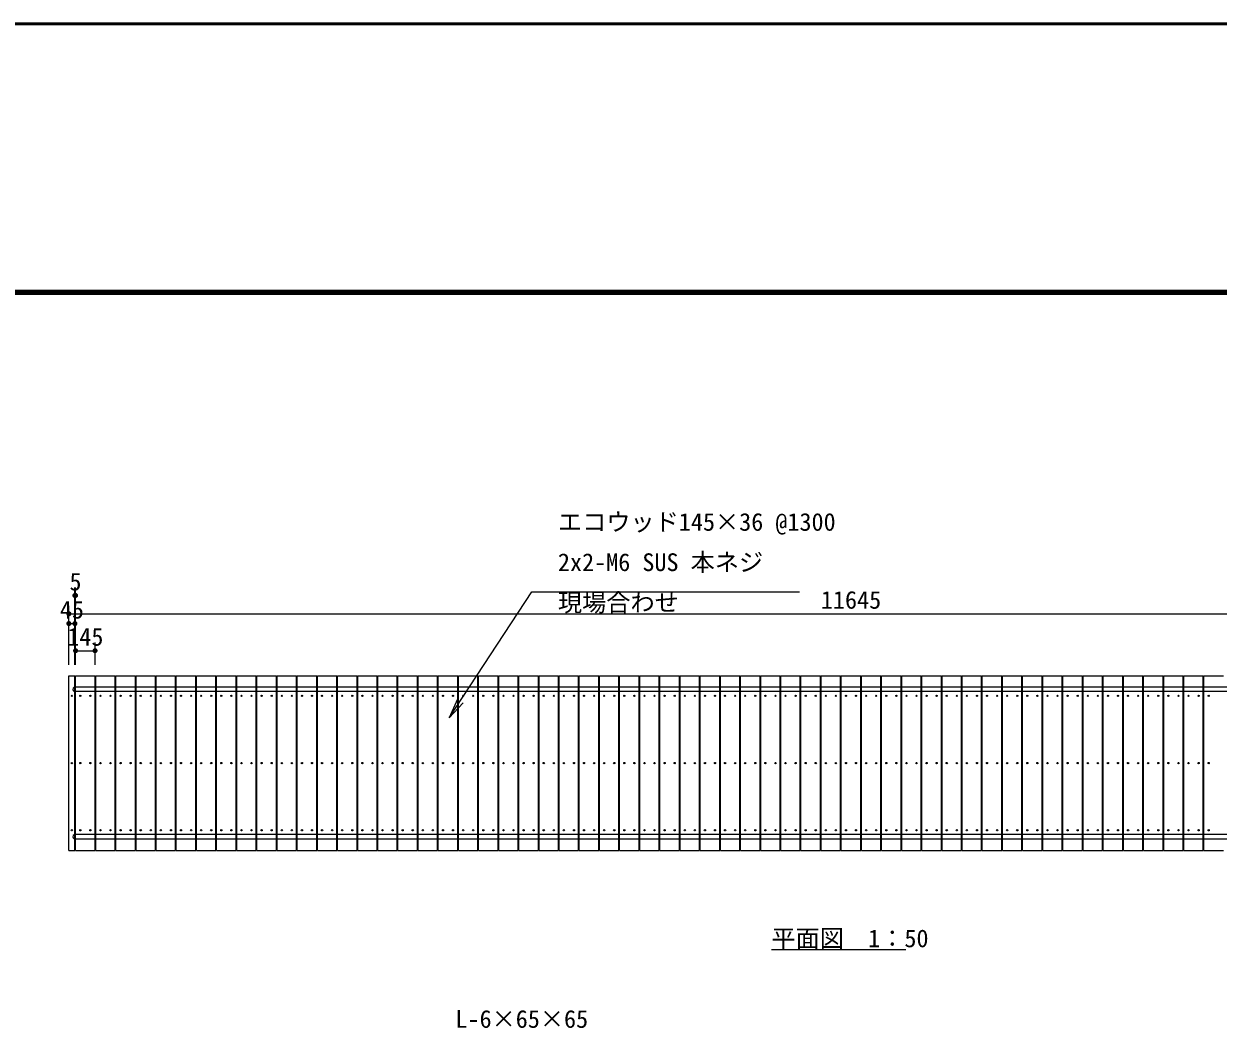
# Model space of a CAD drawing. Units: millimetres at full size. Extents: x 0 to 42000, y 0 to 29700.
# Drawn here: x 11030 to 19920, y 22226 to 29700 of the extents above; entities that cross this region are included whole.
import ezdxf
from ezdxf.enums import TextEntityAlignment as Align

# ---------------------------------------------------------------- set-up
doc = ezdxf.new("R2010")
doc.units = ezdxf.units.MM
doc.header["$LTSCALE"] = 100
for name, color, linetype, lineweight in [('C-TTL', 2, 'Continuous', 140), ('D-STR', 1, 'Continuous', 13), ('D-STR-DIM', 7, 'Continuous', 13), ('D-STR-HTXT', 7, 'Continuous', 13), ('D-TTL', 2, 'Continuous', 50)]:
    doc.layers.add(name, color=color, linetype=linetype, lineweight=lineweight)
doc.styles.add('ＭＳ ゴシック', font='')
doc.styles.get('ＭＳ ゴシック').set_extended_font_data('MS Gothic')

# ---------------------------------------------------------------- blocks, each defined once
blk = doc.blocks.new('open_arrow')
at = {"color": 0, "linetype": 'Continuous', "lineweight": -2}
blk.add_lwpolyline([(7.5, 1.25), (0, 0), (7.5, -1.25)], dxfattribs=at)
blk = doc.blocks.new('filled_dot')
at = {"color": 0, "linetype": 'Continuous', "lineweight": -2, "const_width": 1.25}
blk.add_lwpolyline([(-0.625, 0, 1), (0.625, 0, 1)], format="xyb", close=True, dxfattribs=at)

msp = doc.modelspace()

# ---------------------------------------------------------------- linework, layer by layer
at = {"layer": 'C-TTL'}
msp.add_line((40000, 27700), (2000, 27700), dxfattribs=at)
at = {"layer": 'D-STR'}
for p, q in [((11364.9, 23548.6), (11364.9, 24848.6)), ((11364.9, 24848.6), (11409.9, 24848.6)), ((11409.9, 23548.6), (11409.9, 24848.6)), ((11414.9, 23548.6), (11414.9, 24848.6)), ((11414.9, 24848.6), (11559.9, 24848.6)), ((11559.9, 23548.6), (11559.9, 24848.6)), ((11564.9, 23548.6), (11564.9, 24848.6)), ((11564.9, 24848.6), (11709.9, 24848.6)), ((11709.9, 23548.6), (11709.9, 24848.6)), ((11714.9, 23548.6), (11714.9, 24848.6)), ((11714.9, 24848.6), (11859.9, 24848.6)), ((11859.9, 23548.6), (11859.9, 24848.6)), ((11864.9, 24848.6), (12009.9, 24848.6)), ((11864.9, 23548.6), (11864.9, 24848.6)), ((12009.9, 23548.6), (12009.9, 24848.6)), ((12014.9, 24848.6), (12159.9, 24848.6)), ((12014.9, 23548.6), (12014.9, 24848.6)), ((12159.9, 23548.6), (12159.9, 24848.6)), ((12164.9, 24848.6), (12309.9, 24848.6)), ((12164.9, 23548.6), (12164.9, 24848.6)), ((12309.9, 23548.6), (12309.9, 24848.6)), ((12314.9, 24848.6), (12459.9, 24848.6)), ((12314.9, 23548.6), (12314.9, 24848.6)), ((12459.9, 23548.6), (12459.9, 24848.6)), ((12464.9, 24848.6), (12609.9, 24848.6)), ((12464.9, 23548.6), (12464.9, 24848.6)), ((12609.9, 23548.6), (12609.9, 24848.6)), ((12614.9, 24848.6), (12759.9, 24848.6)), ((12614.9, 23548.6), (12614.9, 24848.6)), ((12759.9, 23548.6), (12759.9, 24848.6)), ((12764.9, 24848.6), (12909.9, 24848.6)), ((12764.9, 23548.6), (12764.9, 24848.6)), ((12909.9, 23548.6), (12909.9, 24848.6)), ((12914.9, 24848.6), (13059.9, 24848.6)), ((12914.9, 23548.6), (12914.9, 24848.6)), ((13059.9, 23548.6), (13059.9, 24848.6)), ((13064.9, 24848.6), (13209.9, 24848.6)), ((13064.9, 23548.6), (13064.9, 24848.6)), ((13209.9, 23548.6), (13209.9, 24848.6)), ((13214.9, 24848.6), (13359.9, 24848.6)), ((13214.9, 23548.6), (13214.9, 24848.6)), ((13359.9, 23548.6), (13359.9, 24848.6)), ((13364.9, 24848.6), (13509.9, 24848.6)), ((13364.9, 23548.6), (13364.9, 24848.6)), ((13509.9, 23548.6), (13509.9, 24848.6)), ((13514.9, 24848.6), (13659.9, 24848.6)), ((13514.9, 23548.6), (13514.9, 24848.6)), ((13659.9, 23548.6), (13659.9, 24848.6)), ((13664.9, 24848.6), (13809.9, 24848.6)), ((13664.9, 23548.6), (13664.9, 24848.6)), ((13809.9, 23548.6), (13809.9, 24848.6)), ((13814.9, 24848.6), (13959.9, 24848.6)), ((13814.9, 23548.6), (13814.9, 24848.6)), ((13959.9, 23548.6), (13959.9, 24848.6)), ((13964.9, 24848.6), (14109.9, 24848.6)), ((13964.9, 23548.6), (13964.9, 24848.6)), ((14109.9, 23548.6), (14109.9, 24848.6)), ((14114.9, 24848.6), (14259.9, 24848.6)), ((14114.9, 23548.6), (14114.9, 24848.6)), ((14259.9, 23548.6), (14259.9, 24848.6)), ((14264.9, 24848.6), (14409.9, 24848.6)), ((14264.9, 23548.6), (14264.9, 24848.6)), ((14409.9, 23548.6), (14409.9, 24848.6)), ((14414.9, 24848.6), (14559.9, 24848.6)), ((14414.9, 23548.6), (14414.9, 24848.6)), ((14559.9, 23548.6), (14559.9, 24848.6)), ((14564.9, 24848.6), (14709.9, 24848.6)), ((14564.9, 23548.6), (14564.9, 24848.6)), ((14709.9, 23548.6), (14709.9, 24848.6)), ((14714.9, 24848.6), (14859.9, 24848.6)), ((14714.9, 23548.6), (14714.9, 24848.6)), ((14859.9, 23548.6), (14859.9, 24848.6)), ((14864.9, 24848.6), (15009.9, 24848.6)), ((14864.9, 23548.6), (14864.9, 24848.6)), ((15009.9, 23548.6), (15009.9, 24848.6)), ((15014.9, 24848.6), (15159.9, 24848.6)), ((15014.9, 23548.6), (15014.9, 24848.6)), ((15159.9, 23548.6), (15159.9, 24848.6)), ((15164.9, 24848.6), (15309.9, 24848.6)), ((15164.9, 23548.6), (15164.9, 24848.6)), ((15309.9, 23548.6), (15309.9, 24848.6)), ((15314.9, 24848.6), (15459.9, 24848.6)), ((15314.9, 23548.6), (15314.9, 24848.6)), ((15459.9, 23548.6), (15459.9, 24848.6)), ((15464.9, 24848.6), (15609.9, 24848.6)), ((15464.9, 23548.6), (15464.9, 24848.6)), ((15609.9, 23548.6), (15609.9, 24848.6)), ((15614.9, 24848.6), (15759.9, 24848.6)), ((15614.9, 23548.6), (15614.9, 24848.6)), ((15759.9, 23548.6), (15759.9, 24848.6)), ((15764.9, 24848.6), (15909.9, 24848.6)), ((15764.9, 23548.6), (15764.9, 24848.6)), ((15909.9, 23548.6), (15909.9, 24848.6)), ((15914.9, 24848.6), (16059.9, 24848.6)), ((15914.9, 23548.6), (15914.9, 24848.6)), ((16059.9, 23548.6), (16059.9, 24848.6)), ((16064.9, 24848.6), (16209.9, 24848.6)), ((16064.9, 23548.6), (16064.9, 24848.6)), ((16209.9, 23548.6), (16209.9, 24848.6)), ((16214.9, 24848.6), (16359.9, 24848.6)), ((16214.9, 23548.6), (16214.9, 24848.6)), ((16359.9, 23548.6), (16359.9, 24848.6)), ((16364.9, 24848.6), (16509.9, 24848.6)), ((16364.9, 23548.6), (16364.9, 24848.6)), ((16509.9, 23548.6), (16509.9, 24848.6)), ((16514.9, 24848.6), (16659.9, 24848.6)), ((16514.9, 23548.6), (16514.9, 24848.6)), ((16659.9, 23548.6), (16659.9, 24848.6)), ((16664.9, 24848.6), (16809.9, 24848.6)), ((16664.9, 23548.6), (16664.9, 24848.6)), ((16809.9, 23548.6), (16809.9, 24848.6)), ((16814.9, 24848.6), (16959.9, 24848.6)), ((16814.9, 23548.6), (16814.9, 24848.6)), ((16959.9, 23548.6), (16959.9, 24848.6)), ((16964.9, 24848.6), (17109.9, 24848.6)), ((16964.9, 23548.6), (16964.9, 24848.6)), ((17109.9, 23548.6), (17109.9, 24848.6)), ((17114.9, 24848.6), (17259.9, 24848.6)), ((17114.9, 23548.6), (17114.9, 24848.6)), ((17259.9, 23548.6), (17259.9, 24848.6)), ((17264.9, 24848.6), (17409.9, 24848.6)), ((17264.9, 23548.6), (17264.9, 24848.6)), ((17409.9, 23548.6), (17409.9, 24848.6)), ((17414.9, 24848.6), (17559.9, 24848.6)), ((17414.9, 23548.6), (17414.9, 24848.6)), ((17559.9, 23548.6), (17559.9, 24848.6)), ((17564.9, 24848.6), (17709.9, 24848.6)), ((17564.9, 23548.6), (17564.9, 24848.6)), ((17709.9, 23548.6), (17709.9, 24848.6)), ((17714.9, 24848.6), (17859.9, 24848.6)), ((17714.9, 23548.6), (17714.9, 24848.6)), ((17859.9, 23548.6), (17859.9, 24848.6)), ((17864.9, 24848.6), (18009.9, 24848.6)), ((17864.9, 23548.6), (17864.9, 24848.6)), ((18009.9, 23548.6), (18009.9, 24848.6)), ((18014.9, 24848.6), (18159.9, 24848.6)), ((18014.9, 23548.6), (18014.9, 24848.6)), ((18159.9, 23548.6), (18159.9, 24848.6)), ((18164.9, 24848.6), (18309.9, 24848.6)), ((18164.9, 23548.6), (18164.9, 24848.6)), ((18309.9, 23548.6), (18309.9, 24848.6)), ((18314.9, 24848.6), (18459.9, 24848.6)), ((18314.9, 23548.6), (18314.9, 24848.6)), ((18459.9, 23548.6), (18459.9, 24848.6)), ((18464.9, 24848.6), (18609.9, 24848.6)), ((18464.9, 23548.6), (18464.9, 24848.6)), ((18609.9, 23548.6), (18609.9, 24848.6)), ((18614.9, 24848.6), (18759.9, 24848.6)), ((18614.9, 23548.6), (18614.9, 24848.6)), ((18759.9, 23548.6), (18759.9, 24848.6)), ((18764.9, 24848.6), (18909.9, 24848.6)), ((18764.9, 23548.6), (18764.9, 24848.6)), ((18909.9, 23548.6), (18909.9, 24848.6)), ((18914.9, 24848.6), (19059.9, 24848.6)), ((18914.9, 23548.6), (18914.9, 24848.6)), ((19059.9, 23548.6), (19059.9, 24848.6)), ((19064.9, 24848.6), (19209.9, 24848.6)), ((19064.9, 23548.6), (19064.9, 24848.6)), ((19209.9, 23548.6), (19209.9, 24848.6)), ((19214.9, 24848.6), (19359.9, 24848.6)), ((19214.9, 23548.6), (19214.9, 24848.6)), ((19359.9, 23548.6), (19359.9, 24848.6)), ((19364.9, 24848.6), (19509.9, 24848.6)), ((19364.9, 23548.6), (19364.9, 24848.6)), ((19509.9, 23548.6), (19509.9, 24848.6)), ((19514.9, 24848.6), (19659.9, 24848.6)), ((19514.9, 23548.6), (19514.9, 24848.6)), ((19659.9, 23548.6), (19659.9, 24848.6)), ((19664.9, 24848.6), (19809.9, 24848.6)), ((19664.9, 23548.6), (19664.9, 24848.6)), ((19809.9, 23548.6), (19809.9, 24848.6)), ((19814.9, 24848.6), (19959.9, 24848.6)), ((19814.9, 23548.6), (19814.9, 24848.6)), ((22962.4, 24764.1), (11412.4, 24764.1)), ((22962.4, 24730.1), (11412.4, 24730.1)), ((22962.4, 23667.1), (11412.4, 23667.1)), ((22962.4, 23633.1), (11412.4, 23633.1)), ((11364.9, 23548.6), (11409.9, 23548.6)), ((11414.9, 23548.6), (11559.9, 23548.6)), ((11564.9, 23548.6), (11709.9, 23548.6)), ((11714.9, 23548.6), (11859.9, 23548.6)), ((11864.9, 23548.6), (12009.9, 23548.6)), ((12014.9, 23548.6), (12159.9, 23548.6)), ((12164.9, 23548.6), (12309.9, 23548.6)), ((12314.9, 23548.6), (12459.9, 23548.6)), ((12464.9, 23548.6), (12609.9, 23548.6)), ((12614.9, 23548.6), (12759.9, 23548.6)), ((12764.9, 23548.6), (12909.9, 23548.6)), ((12914.9, 23548.6), (13059.9, 23548.6)), ((13064.9, 23548.6), (13209.9, 23548.6)), ((13214.9, 23548.6), (13359.9, 23548.6)), ((13364.9, 23548.6), (13509.9, 23548.6)), ((13514.9, 23548.6), (13659.9, 23548.6)), ((13664.9, 23548.6), (13809.9, 23548.6)), ((13814.9, 23548.6), (13959.9, 23548.6)), ((13964.9, 23548.6), (14109.9, 23548.6)), ((14114.9, 23548.6), (14259.9, 23548.6)), ((14264.9, 23548.6), (14409.9, 23548.6)), ((14414.9, 23548.6), (14559.9, 23548.6)), ((14564.9, 23548.6), (14709.9, 23548.6)), ((14714.9, 23548.6), (14859.9, 23548.6)), ((14864.9, 23548.6), (15009.9, 23548.6)), ((15014.9, 23548.6), (15159.9, 23548.6)), ((15164.9, 23548.6), (15309.9, 23548.6)), ((15314.9, 23548.6), (15459.9, 23548.6)), ((15464.9, 23548.6), (15609.9, 23548.6)), ((15614.9, 23548.6), (15759.9, 23548.6)), ((15764.9, 23548.6), (15909.9, 23548.6)), ((15914.9, 23548.6), (16059.9, 23548.6)), ((16064.9, 23548.6), (16209.9, 23548.6)), ((16214.9, 23548.6), (16359.9, 23548.6)), ((16364.9, 23548.6), (16509.9, 23548.6)), ((16514.9, 23548.6), (16659.9, 23548.6)), ((16664.9, 23548.6), (16809.9, 23548.6)), ((16814.9, 23548.6), (16959.9, 23548.6)), ((16964.9, 23548.6), (17109.9, 23548.6)), ((17114.9, 23548.6), (17259.9, 23548.6)), ((17264.9, 23548.6), (17409.9, 23548.6)), ((17414.9, 23548.6), (17559.9, 23548.6)), ((17564.9, 23548.6), (17709.9, 23548.6)), ((17714.9, 23548.6), (17859.9, 23548.6)), ((17864.9, 23548.6), (18009.9, 23548.6)), ((18014.9, 23548.6), (18159.9, 23548.6)), ((18164.9, 23548.6), (18309.9, 23548.6)), ((18314.9, 23548.6), (18459.9, 23548.6)), ((18464.9, 23548.6), (18609.9, 23548.6)), ((18614.9, 23548.6), (18759.9, 23548.6)), ((18764.9, 23548.6), (18909.9, 23548.6)), ((18914.9, 23548.6), (19059.9, 23548.6)), ((19064.9, 23548.6), (19209.9, 23548.6)), ((19214.9, 23548.6), (19359.9, 23548.6)), ((19364.9, 23548.6), (19509.9, 23548.6)), ((19514.9, 23548.6), (19659.9, 23548.6)), ((19664.9, 23548.6), (19809.9, 23548.6)), ((19814.9, 23548.6), (19959.9, 23548.6))]:
    msp.add_line(p, q, dxfattribs=at)
for centre in [(11387.4, 24698.6), (11449.9, 24698.6), (11524.9, 24698.6), (11599.9, 24698.6), (11674.9, 24698.6), (11749.9, 24698.6), (11824.9, 24698.6), (11899.9, 24698.6), (11974.9, 24698.6), (12049.9, 24698.6), (12124.9, 24698.6), (12199.9, 24698.6), (12274.9, 24698.6), (12349.9, 24698.6), (12424.9, 24698.6), (12499.9, 24698.6), (12574.9, 24698.6), (12649.9, 24698.6), (12724.9, 24698.6), (12799.9, 24698.6), (12874.9, 24698.6), (12949.9, 24698.6), (13024.9, 24698.6), (13099.9, 24698.6), (13174.9, 24698.6), (13249.9, 24698.6), (13324.9, 24698.6), (13399.9, 24698.6), (13474.9, 24698.6), (13549.9, 24698.6), (13624.9, 24698.6), (13699.9, 24698.6), (13774.9, 24698.6), (13849.9, 24698.6), (13924.9, 24698.6), (13999.9, 24698.6), (14074.9, 24698.6), (14149.9, 24698.6), (14224.9, 24698.6), (14299.9, 24698.6), (14374.9, 24698.6), (14449.9, 24698.6), (14524.9, 24698.6), (14599.9, 24698.6), (14674.9, 24698.6), (14749.9, 24698.6), (14824.9, 24698.6), (14899.9, 24698.6), (14974.9, 24698.6), (15049.9, 24698.6), (15124.9, 24698.6), (15199.9, 24698.6), (15274.9, 24698.6), (15349.9, 24698.6), (15424.9, 24698.6), (15499.9, 24698.6), (15574.9, 24698.6), (15649.9, 24698.6), (15724.9, 24698.6), (15799.9, 24698.6), (15874.9, 24698.6), (15949.9, 24698.6), (16024.9, 24698.6), (16099.9, 24698.6), (16174.9, 24698.6), (16249.9, 24698.6), (16324.9, 24698.6), (16399.9, 24698.6), (16474.9, 24698.6), (16549.9, 24698.6), (16624.9, 24698.6), (16699.9, 24698.6), (16774.9, 24698.6), (16849.9, 24698.6), (16924.9, 24698.6), (16999.9, 24698.6), (17074.9, 24698.6), (17149.9, 24698.6), (17224.9, 24698.6), (17299.9, 24698.6), (17374.9, 24698.6), (17449.9, 24698.6), (17524.9, 24698.6), (17599.9, 24698.6), (17674.9, 24698.6), (17749.9, 24698.6), (17824.9, 24698.6), (17899.9, 24698.6), (17974.9, 24698.6), (18049.9, 24698.6), (18124.9, 24698.6), (18199.9, 24698.6), (18274.9, 24698.6), (18349.9, 24698.6), (18424.9, 24698.6), (18499.9, 24698.6), (18574.9, 24698.6), (18649.9, 24698.6), (18724.9, 24698.6), (18799.9, 24698.6), (18874.9, 24698.6), (18949.9, 24698.6), (19024.9, 24698.6), (19099.9, 24698.6), (19174.9, 24698.6), (19249.9, 24698.6), (19324.9, 24698.6), (19399.9, 24698.6), (19474.9, 24698.6), (19549.9, 24698.6), (19624.9, 24698.6), (19699.9, 24698.6), (19774.9, 24698.6), (19849.9, 24698.6), (11387.4, 24198.6), (11449.9, 24198.6), (11524.9, 24198.6), (11599.9, 24198.6), (11674.9, 24198.6), (11749.9, 24198.6), (11824.9, 24198.6), (11899.9, 24198.6), (11974.9, 24198.6), (12049.9, 24198.6), (12124.9, 24198.6), (12199.9, 24198.6), (12274.9, 24198.6), (12349.9, 24198.6), (12424.9, 24198.6), (12499.9, 24198.6), (12574.9, 24198.6), (12649.9, 24198.6), (12724.9, 24198.6), (12799.9, 24198.6), (12874.9, 24198.6), (12949.9, 24198.6), (13024.9, 24198.6), (13099.9, 24198.6), (13174.9, 24198.6), (13249.9, 24198.6), (13324.9, 24198.6), (13399.9, 24198.6), (13474.9, 24198.6), (13549.9, 24198.6), (13624.9, 24198.6), (13699.9, 24198.6), (13774.9, 24198.6), (13849.9, 24198.6), (13924.9, 24198.6), (13999.9, 24198.6), (14074.9, 24198.6), (14149.9, 24198.6), (14224.9, 24198.6), (14299.9, 24198.6), (14374.9, 24198.6), (14449.9, 24198.6), (14524.9, 24198.6), (14599.9, 24198.6), (14674.9, 24198.6), (14749.9, 24198.6), (14824.9, 24198.6), (14899.9, 24198.6), (14974.9, 24198.6), (15049.9, 24198.6), (15124.9, 24198.6), (15199.9, 24198.6), (15274.9, 24198.6), (15349.9, 24198.6), (15424.9, 24198.6), (15499.9, 24198.6), (15574.9, 24198.6), (15649.9, 24198.6), (15724.9, 24198.6), (15799.9, 24198.6), (15874.9, 24198.6), (15949.9, 24198.6), (16024.9, 24198.6), (16099.9, 24198.6), (16174.9, 24198.6), (16249.9, 24198.6), (16324.9, 24198.6), (16399.9, 24198.6), (16474.9, 24198.6), (16549.9, 24198.6), (16624.9, 24198.6), (16699.9, 24198.6), (16774.9, 24198.6), (16849.9, 24198.6), (16924.9, 24198.6), (16999.9, 24198.6), (17074.9, 24198.6), (17149.9, 24198.6), (17224.9, 24198.6), (17299.9, 24198.6), (17374.9, 24198.6), (17449.9, 24198.6), (17524.9, 24198.6), (17599.9, 24198.6), (17674.9, 24198.6), (17749.9, 24198.6), (17824.9, 24198.6), (17899.9, 24198.6), (17974.9, 24198.6), (18049.9, 24198.6), (18124.9, 24198.6), (18199.9, 24198.6), (18274.9, 24198.6), (18349.9, 24198.6), (18424.9, 24198.6), (18499.9, 24198.6), (18574.9, 24198.6), (18649.9, 24198.6), (18724.9, 24198.6), (18799.9, 24198.6), (18874.9, 24198.6), (18949.9, 24198.6), (19024.9, 24198.6), (19099.9, 24198.6), (19174.9, 24198.6), (19249.9, 24198.6), (19324.9, 24198.6), (19399.9, 24198.6), (19474.9, 24198.6), (19549.9, 24198.6), (19624.9, 24198.6), (19699.9, 24198.6), (19774.9, 24198.6), (19849.9, 24198.6), (11387.4, 23698.6), (11449.9, 23698.6), (11524.9, 23698.6), (11599.9, 23698.6), (11674.9, 23698.6), (11749.9, 23698.6), (11824.9, 23698.6), (11899.9, 23698.6), (11974.9, 23698.6), (12049.9, 23698.6), (12124.9, 23698.6), (12199.9, 23698.6), (12274.9, 23698.6), (12349.9, 23698.6), (12424.9, 23698.6), (12499.9, 23698.6), (12574.9, 23698.6), (12649.9, 23698.6), (12724.9, 23698.6), (12799.9, 23698.6), (12874.9, 23698.6), (12949.9, 23698.6), (13024.9, 23698.6), (13099.9, 23698.6), (13174.9, 23698.6), (13249.9, 23698.6), (13324.9, 23698.6), (13399.9, 23698.6), (13474.9, 23698.6), (13549.9, 23698.6), (13624.9, 23698.6), (13699.9, 23698.6), (13774.9, 23698.6), (13849.9, 23698.6), (13924.9, 23698.6), (13999.9, 23698.6), (14074.9, 23698.6), (14149.9, 23698.6), (14224.9, 23698.6), (14299.9, 23698.6), (14374.9, 23698.6), (14449.9, 23698.6), (14524.9, 23698.6), (14599.9, 23698.6), (14674.9, 23698.6), (14749.9, 23698.6), (14824.9, 23698.6), (14899.9, 23698.6), (14974.9, 23698.6), (15049.9, 23698.6), (15124.9, 23698.6), (15199.9, 23698.6), (15274.9, 23698.6), (15349.9, 23698.6), (15424.9, 23698.6), (15499.9, 23698.6), (15574.9, 23698.6), (15649.9, 23698.6), (15724.9, 23698.6), (15799.9, 23698.6), (15874.9, 23698.6), (15949.9, 23698.6), (16024.9, 23698.6), (16099.9, 23698.6), (16174.9, 23698.6), (16249.9, 23698.6), (16324.9, 23698.6), (16399.9, 23698.6), (16474.9, 23698.6), (16549.9, 23698.6), (16624.9, 23698.6), (16699.9, 23698.6), (16774.9, 23698.6), (16849.9, 23698.6), (16924.9, 23698.6), (16999.9, 23698.6), (17074.9, 23698.6), (17149.9, 23698.6), (17224.9, 23698.6), (17299.9, 23698.6), (17374.9, 23698.6), (17449.9, 23698.6), (17524.9, 23698.6), (17599.9, 23698.6), (17674.9, 23698.6), (17749.9, 23698.6), (17824.9, 23698.6), (17899.9, 23698.6), (17974.9, 23698.6), (18049.9, 23698.6), (18124.9, 23698.6), (18199.9, 23698.6), (18274.9, 23698.6), (18349.9, 23698.6), (18424.9, 23698.6), (18499.9, 23698.6), (18574.9, 23698.6), (18649.9, 23698.6), (18724.9, 23698.6), (18799.9, 23698.6), (18874.9, 23698.6), (18949.9, 23698.6), (19024.9, 23698.6), (19099.9, 23698.6), (19174.9, 23698.6), (19249.9, 23698.6), (19324.9, 23698.6), (19399.9, 23698.6), (19474.9, 23698.6), (19549.9, 23698.6), (19624.9, 23698.6), (19699.9, 23698.6), (19774.9, 23698.6), (19849.9, 23698.6)]:
    msp.add_circle(centre, 4.5, dxfattribs=at)
for centre, start, end in [((11412.4, 24747.1), 90, 270.00056), ((11412.4, 23650.1), 89.99944, 270)]:
    msp.add_arc(centre, 17, start, end, dxfattribs=at)
at = {"layer": 'D-STR-DIM'}
for p, q in [((11409.9, 24928.6), (11409.9, 25505.9)), ((11409.9, 25445.9), (11414.9, 25445.9)), ((11414.9, 24928.6), (11414.9, 25505.9)), ((11364.9, 24928.6), (11364.9, 25369.8)), ((11364.9, 25309.8), (23009.9, 25309.8)), ((11364.9, 24928.6), (11364.9, 25296.7)), ((11409.9, 24928.6), (11409.9, 25296.7)), ((11364.9, 25236.7), (11409.9, 25236.7)), ((11414.9, 24928.6), (11414.9, 25094.9)), ((11559.9, 24928.6), (11559.9, 25094.9)), ((11414.9, 25034.9), (11559.9, 25034.9))]:
    msp.add_line(p, q, dxfattribs=at)
at = {"layer": 'D-STR-HTXT'}
msp.add_line((16594.7, 22810), (17594.7, 22810), dxfattribs=at)
msp.add_lwpolyline([(14196.1, 24535.5), (14811.1, 25473.4), (14961.1, 25473.4), (16804.3, 25473.4)], dxfattribs=at)
at = {"layer": 'D-TTL'}
msp.add_line((42000, 29700), (0, 29700), dxfattribs=at)

# ---------------------------------------------------------------- block references
at = {"layer": 'D-STR-DIM', "xscale": 15, "yscale": 15}
for p in [(11409.9, 25445.9), (11364.9, 25309.8), (11364.9, 25236.7), (11414.9, 25034.9)]:
    msp.add_blockref('filled_dot', p, dxfattribs=at)
at = {"layer": 'D-STR-DIM', "xscale": 15, "yscale": 15, "rotation": 180}
for p in [(11414.9, 25445.9), (11409.9, 25236.7), (11559.9, 25034.9)]:
    msp.add_blockref('filled_dot', p, dxfattribs=at)
at = {"layer": 'D-STR-HTXT', "xscale": 20, "yscale": 20, "rotation": 56.8}
msp.add_blockref('open_arrow', (14196.1, 24535.5), dxfattribs=at)

# ---------------------------------------------------------------- texts
at = {"layer": 'D-STR-DIM', "style": 'ＭＳ ゴシック'}
for s, p in [('5', (11414.1, 25615.3)), ('11645', (17187.4, 25479.2)), ('45', (11387.4, 25406.1)), ('145', (11487.4, 25204.3))]:
    msp.add_text(s, height=132, dxfattribs=at).set_placement(p, align=Align.TOP_CENTER)
at = {"layer": 'D-STR-HTXT', "style": 'ＭＳ ゴシック'}
for s, p in [('エコウッド145×36 @1300', (15005.5, 26059.5)), ('2x2-M6 SUS 本ネジ', (15005.5, 25759.5)), ('現場合わせ', (15005.5, 25459.5)), ('平面図\u30001：50', (16594.7, 22960)), ('L-6×65×65', (14242.6, 22360.2))]:
    msp.add_text(s, height=132, dxfattribs=at).set_placement(p, align=Align.TOP_LEFT)

doc.saveas('drawing.dxf')
